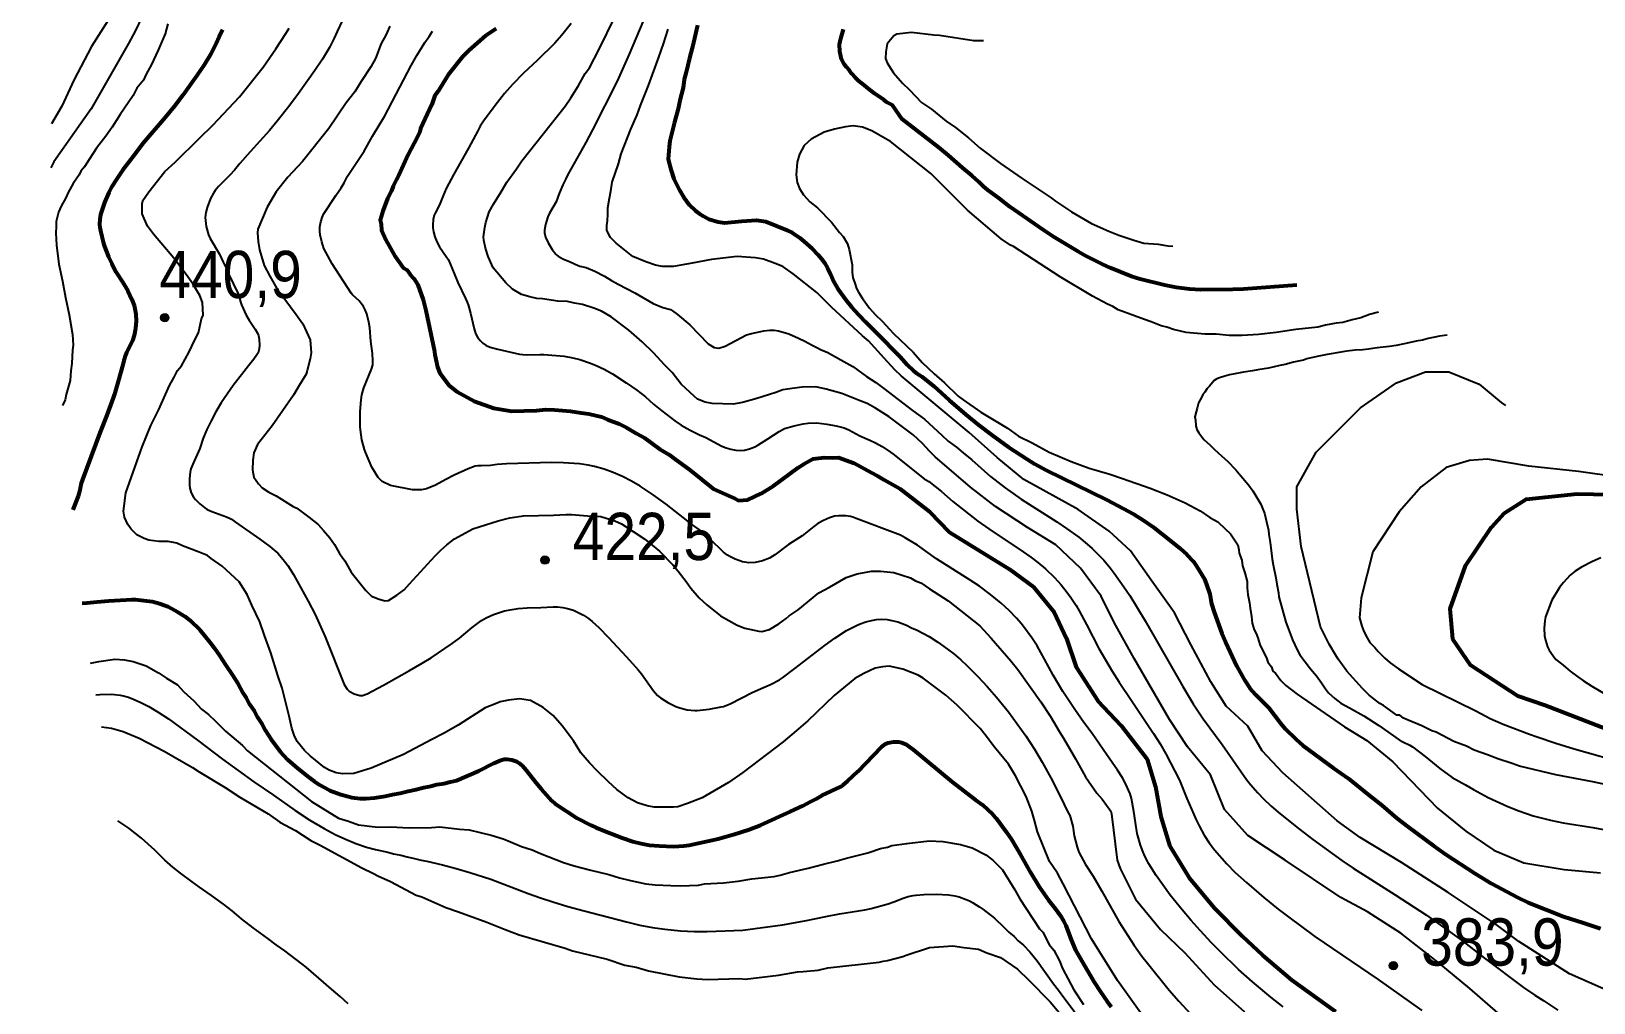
# Model space of a CAD drawing. Header units: metres. Extents: x 549268 to 556659, y 1838059 to 1844558.
# Drawn here: x 550026 to 550588, y 1843556 to 1843905 of the extents above; entities that cross this region are included whole.
import ezdxf

# ---------------------------------------------------------------- set-up
doc = ezdxf.new("R2010")
doc.units = ezdxf.units.M
doc.header["$LTSCALE"] = 0.8
for name, color, linetype, lineweight in [('1', 7, 'Continuous', 25), ('2', 7, 'Continuous', 53), ('5', 7, 'Continuous', 13)]:
    doc.layers.add(name, color=color, linetype=linetype, lineweight=lineweight)

msp = doc.modelspace()

# ---------------------------------------------------------------- hatches: boundary and pattern name
at = {"layer": '5'}
for points in [[(550075.58, 1843802.3, 1), (550072.58, 1843802.3, 1)], [(550212.31, 1843715.13, 1), (550209.31, 1843715.13, 1)], [(550517.43, 1843569.33, 1), (550514.43, 1843569.33, 1)]]:
    msp.add_hatch(color=256, dxfattribs=at).paths.add_polyline_path(points)

# ---------------------------------------------------------------- linework, layer by layer
at = {"layer": '1'}
for points in [[(550026.07, 1844075.44), (550032.97, 1844063.94), (550041, 1844054.8), (550050.1, 1844047.59), (550059.4, 1844040.93), (550069.28, 1844034.71), (550082.13, 1844025.23), (550090.9, 1844015.28), (550092.07, 1844003.02), (550088.01, 1843993.51), (550080.57, 1843985.29), (550071.84, 1843974.85), (550066.9, 1843965.11), (550064.55, 1843953.09), (550064.75, 1843942.53), (550062.97, 1843928.89), (550059.4, 1843918.54), (550053.67, 1843908.97), (550047.76, 1843899.76), (550041.42, 1843887.66), (550037.08, 1843878.38), (550033.3, 1843871.98)], [(550074.72, 1843953.34), (550074.06, 1843950.61), (550073.52, 1843947.72), (550072.55, 1843939.26), (550071.41, 1843930.54), (550070.91, 1843927.3), (550069.68, 1843921.81), (550068.21, 1843916.53), (550067.58, 1843914.68), (550065.86, 1843910.32), (550063.57, 1843905.56), (550061.05, 1843900.83), (550047.62, 1843877.39), (550034.23, 1843858.32), (550033.14, 1843856.16)], [(550202.46, 1843858.7), (550218.08, 1843878.31), (550220.16, 1843881.38), (550222.74, 1843885.53), (550225.26, 1843890.07), (550226.86, 1843892.08), (550230.18, 1843898.54), (550236.12, 1843910.56)], [(550078.37, 1843721.17), (550075.25, 1843721.83), (550072, 1843721.87), (550068.31, 1843722.26), (550066.62, 1843722.88), (550064.03, 1843724.21), (550061.98, 1843726.21), (550060.78, 1843727.89), (550059.66, 1843730.6), (550059.21, 1843732.78), (550060.09, 1843739.37), (550065.3, 1843754.15), (550065.92, 1843755.85), (550069.11, 1843763.5), (550071.9, 1843769.29), (550075.8, 1843777.85), (550077.48, 1843780.88), (550078.63, 1843783.24), (550080.05, 1843785.02), (550082.75, 1843789.78), (550084.88, 1843794.28), (550086.21, 1843796.87), (550087.27, 1843801.85), (550087.93, 1843803.14), (550087.61, 1843807.77), (550086.71, 1843810.3), (550084.21, 1843814.48), (550081.8, 1843817.86), (550077.3, 1843823.63), (550070.02, 1843832.34), (550067.88, 1843835.13), (550065.96, 1843839.58), (550065.95, 1843843.23), (550066.22, 1843844.47), (550068.3, 1843847.55), (550074.16, 1843854.9), (550077.84, 1843858.16), (550086.59, 1843866.85), (550091.34, 1843871.45), (550100.93, 1843881.66), (550109.45, 1843892.35), (550113.97, 1843898.95), (550117.6, 1843904.43), (550118.8, 1843906.39)], [(550075.24, 1843907.94), (550074.23, 1843904.38), (550071.66, 1843898.41), (550069.22, 1843893.06), (550067.36, 1843889.81), (550066.39, 1843887.67), (550064.08, 1843884.78), (550062.75, 1843882.19)], [(550137.83, 1843909.04), (550136.13, 1843905.16), (550135.02, 1843902.75), (550133.27, 1843899.38), (550130.8, 1843895.28), (550128.08, 1843891.21), (550122.2, 1843882.85), (550118.72, 1843878.21), (550114.53, 1843872.93), (550111.7, 1843869.57), (550104.74, 1843861.87), (550101.09, 1843857.72), (550099.13, 1843855.36)], [(550155.02, 1843907.05), (550153.56, 1843903.84), (550151.87, 1843900.81), (550149.84, 1843895.51), (550148.15, 1843892.48), (550144.69, 1843887.22), (550142.48, 1843883.53), (550139.28, 1843879.52), (550133.03, 1843870.29), (550123.62, 1843858.48), (550118.39, 1843852.82), (550114.13, 1843847.47), (550110.89, 1843842.04), (550107.53, 1843834.15), (550107.49, 1843832.73), (550107.63, 1843829.7), (550108.17, 1843826.72), (550109.83, 1843821.03), (550111.88, 1843817.21), (550114.92, 1843811.88), (550117.28, 1843808.9), (550121.34, 1843803.48), (550123.75, 1843800.11), (550126.43, 1843794.33), (550126.76, 1843789.7), (550126.41, 1843787.43), (550125.26, 1843783.25), (550124.99, 1843782), (550122.42, 1843777.86), (550120.38, 1843774.39), (550112.71, 1843763.38), (550107.39, 1843756.69), (550106.1, 1843753.71), (550105.8, 1843751.04), (550105.58, 1843747.57), (550106.08, 1843744.99), (550107.77, 1843742.55), (550109.16, 1843741.08), (550111.56, 1843739.53), (550114.15, 1843738.2), (550120.25, 1843734.43), (550121.54, 1843733.77), (550125.95, 1843730.62), (550129.3, 1843727.96), (550131.17, 1843725.74), (550133.49, 1843723.16), (550135.18, 1843720.72), (550136.97, 1843717.47), (550138.89, 1843714.85), (550141.17, 1843710.85), (550146.39, 1843704.15), (550148.44, 1843702.15), (550151.2, 1843701.04), (550153.29, 1843700.47), (550154.49, 1843700.6), (550157.51, 1843702.57), (550160.14, 1843704.49), (550162.13, 1843706.54), (550171.32, 1843716.7), (550173.32, 1843718.75), (550175.54, 1843720.63), (550178.34, 1843722.77), (550184.82, 1843726.34), (550194.03, 1843729.21), (550198.16, 1843730.29), (550203.14, 1843731.06), (550213.87, 1843731.26)], [(550166.4, 1843740.38), (550163.22, 1843740.45), (550155.21, 1843741.95), (550152.31, 1843743.35), (550150.86, 1843744.78), (550148.57, 1843748.55), (550146.33, 1843753.9), (550145.96, 1843754.95), (550144.98, 1843758.42), (550144.45, 1843761.92), (550144.37, 1843762.99), (550144.31, 1843764.11), (550144.36, 1843768.53), (550144.7, 1843772.69), (550144.98, 1843774.53), (550145.67, 1843777.01), (550148.45, 1843783.73), (550148.9, 1843785.32), (550148.94, 1843786.82), (550148.84, 1843789.4), (550148.23, 1843793.85), (550147.78, 1843798.64), (550147.46, 1843800.73), (550146.72, 1843803.7), (550146.2, 1843805.08), (550145.57, 1843806.27), (550144.77, 1843807.37), (550143.96, 1843808.3), (550142.77, 1843809.46), (550141.58, 1843810.47), (550141.07, 1843811.09), (550134.27, 1843821.67), (550132.67, 1843824.47), (550131.34, 1843827.14), (550130.56, 1843829.58), (550130.01, 1843832.05), (550129.84, 1843833.36), (550129.86, 1843834.97), (550130.16, 1843836.71), (550130.65, 1843838.31), (550131.22, 1843839.51), (550135.62, 1843846.22), (550137.49, 1843848.91), (550138.63, 1843850.8), (550139.84, 1843853.11), (550145.75, 1843862.17), (550148.76, 1843867.54), (550153.26, 1843874.91), (550162.75, 1843892.9), (550164.76, 1843896.5), (550167.67, 1843901.25), (550169.12, 1843903.41), (550170.42, 1843905.27)], [(550220.29, 1843908.02), (550216.89, 1843903.82), (550214.36, 1843901.03), (550208.12, 1843894.88), (550203.09, 1843890.14), (550199.16, 1843886.12), (550196.3, 1843882.88), (550193.7, 1843879.7), (550188.99, 1843873.32), (550187.55, 1843871.11), (550186.62, 1843869.51), (550183.32, 1843863.28), (550178.04, 1843853.89), (550175.34, 1843848.68), (550174.06, 1843845.84), (550172.83, 1843842.8), (550171.28, 1843839.9), (550170.96, 1843839.15)], [(550245.96, 1843908.6), (550241.06, 1843897), (550236.79, 1843887.29), (550227.94, 1843869.86), (550225.48, 1843865.24), (550219.01, 1843853.78), (550218.2, 1843851.97), (550217.21, 1843850.07), (550215.88, 1843846.91), (550214.8, 1843843.95), (550212.42, 1843839.83), (550211.84, 1843838.6), (550210.99, 1843835.77), (550210.68, 1843833.74), (550210.69, 1843832.75), (550211.06, 1843831.18), (550212.01, 1843829.18), (550213.38, 1843826.82), (550214.72, 1843825.09), (550215.13, 1843824.71), (550215.57, 1843824.36), (550217.28, 1843823.43), (550219.92, 1843822.37), (550222.73, 1843821.02), (550223.39, 1843820.79), (550225.69, 1843820.35), (550228.69, 1843819.06), (550232.19, 1843817.21), (550234.69, 1843815.65), (550237.1, 1843814.28), (550243.1, 1843811.23), (550249.73, 1843807.41), (550253.19, 1843806), (550255.9, 1843805.17), (550256.72, 1843804.79), (550258.43, 1843803.48), (550262.9, 1843799.67), (550269.5, 1843792.94), (550271.72, 1843791.6), (550273.32, 1843791.35), (550275.66, 1843792.09), (550283.28, 1843796.09), (550285.1, 1843796.65), (550289.57, 1843797.6), (550291.57, 1843797.84), (550293.19, 1843797.84), (550294.8, 1843797.59), (550298.48, 1843796.47), (550301.94, 1843794.96), (550304.31, 1843793.81), (550306.85, 1843792.38), (550308.55, 1843791.6), (550310.12, 1843790.74), (550312.27, 1843789.84), (550317.24, 1843787.15), (550321.53, 1843784.72), (550326.47, 1843781.16), (550329.84, 1843779), (550332.73, 1843776.85), (550343, 1843768.94), (550347.36, 1843765.8), (550350.56, 1843762.75), (550353.56, 1843760.1), (550355.85, 1843757.94), (550358.86, 1843755.69), (550361.19, 1843753.69), (550364.35, 1843751.16), (550371.08, 1843745.24), (550376.31, 1843741.14), (550379.17, 1843739.06)], [(550597.52, 1843558.39), (550579.28, 1843566.36), (550561.1, 1843577.96), (550552.94, 1843584.08), (550535.67, 1843595.67), (550518.9, 1843606.41), (550504.02, 1843615.45), (550495.76, 1843621.42), (550476.22, 1843638.69), (550468.75, 1843646.58), (550463.63, 1843655.4), (550455.85, 1843662.6), (550450.22, 1843671.37), (550443.1, 1843684.74), (550437.26, 1843696.2), (550428.8, 1843707.86), (550421.38, 1843718.47), (550413.75, 1843725.56), (550402.53, 1843733.37), (550383.03, 1843744.16), (550373.48, 1843752.04), (550363.41, 1843761.03), (550338.95, 1843781.32), (550336.68, 1843783.49), (550332.76, 1843787.71), (550327.18, 1843793.97), (550324.95, 1843795.75), (550313.85, 1843806.05), (550308.59, 1843811.33), (550300.12, 1843818.07), (550296.38, 1843820.69), (550293.62, 1843821.8), (550289.39, 1843823.34), (550286.49, 1843823.83), (550279.95, 1843824.3), (550270.75, 1843823.26), (550263.81, 1843821.86), (550259.63, 1843821.19), (550257.05, 1843820.69), (550253, 1843820.64), (550250.51, 1843821.17), (550247.12, 1843822.4), (550242.45, 1843824.31), (550236.43, 1843829.1), (550234.38, 1843831.1), (550233.08, 1843833.59), (550233.08, 1843835.41), (550233.3, 1843837.06), (550233.43, 1843839.5), (550233.38, 1843841.73), (550233.99, 1843845.24), (550234.52, 1843847.74), (550234.96, 1843851.03), (550237.26, 1843857.58), (550238.27, 1843861.14), (550241.72, 1843870.04), (550243.98, 1843875.16), (550245.22, 1843878.55), (550248.05, 1843885.76), (550251.77, 1843895.91), (550253.45, 1843900.77), (550255.08, 1843906.02)], [(550368.52, 1843901.76), (550365.03, 1843901.86), (550352.65, 1843903.7), (550350.61, 1843903.87), (550342.6, 1843904.79), (550337.39, 1843904.2), (550336.24, 1843903.66), (550333.93, 1843900.77), (550333.45, 1843897.87), (550333.32, 1843895.43), (550333.9, 1843893.87), (550335.37, 1843891.61), (550336.13, 1843890.27), (550339.39, 1843886.59), (550341.89, 1843884.23), (550346.26, 1843879.66), (550349.78, 1843877.22), (550355.12, 1843872.96), (550358.42, 1843870.7), (550363.1, 1843866.97), (550367.38, 1843863.2), (550374.69, 1843857.75), (550382.4, 1843852.33), (550392.91, 1843845.42), (550394.47, 1843844.17), (550400.18, 1843840.36), (550407.35, 1843836.11), (550413.54, 1843833.36), (550417.15, 1843831.95), (550422.62, 1843830.13), (550426.19, 1843829.12), (550431.3, 1843828.68), (550434.82, 1843828.07), (550436.63, 1843827.97)], [(550062.75, 1843882.19), (550058.05, 1843875.38), (550055.12, 1843870.79), (550052.86, 1843867.49), (550049.49, 1843863.26), (550046.92, 1843859.11), (550045.19, 1843856.48), (550043.95, 1843854.92), (550043.28, 1843853.63), (550041.2, 1843850.56), (550039.34, 1843847.31), (550038.54, 1843845.39), (550036.86, 1843842.36), (550035.88, 1843840.22), (550035.04, 1843836.88), (550035.05, 1843835.06), (550034.92, 1843832.61), (550035.2, 1843828.39), (550035.97, 1843821.58), (550037.27, 1843815.44), (550038.35, 1843809.49), (550039.66, 1843803.35), (550040.87, 1843796.19), (550041.1, 1843792.36), (550040.89, 1843790.72), (550040.63, 1843785.82), (550040.32, 1843783.15), (550040.11, 1843779.68), (550038.65, 1843774.65), (550038.26, 1843772.78), (550037.36, 1843770.72)], [(550335.08, 1843865.62), (550332.27, 1843867.13), (550328.35, 1843869.52), (550324.96, 1843870.76), (550321.67, 1843871.2), (550318.87, 1843870.88), (550314.91, 1843870.03), (550311.18, 1843868.99), (550306.6, 1843866.45), (550304.02, 1843864.13), (550302.34, 1843861.1), (550301.46, 1843858.16), (550301.16, 1843853.67), (550301.47, 1843850.87), (550302.32, 1843848.73), (550303.8, 1843846.47), (550306.12, 1843843.89), (550308.79, 1843841.76), (550313.83, 1843836.66), (550316.68, 1843832.92), (550318.07, 1843831.46), (550319.58, 1843828.79), (550320.21, 1843826.84), (550321.25, 1843821.28), (550321.34, 1843818.65), (550321.57, 1843816.65), (550322.15, 1843815.1), (550322.82, 1843812.74), (550323.58, 1843811.41), (550325.06, 1843809.14), (550327.47, 1843805.76), (550329.56, 1843803.37), (550332.06, 1843801.01), (550336.21, 1843796.62), (550343.25, 1843789.92), (550346.51, 1843786.23), (550350.83, 1843782.06), (550354.44, 1843778.82), (550359.44, 1843774.11), (550361.22, 1843772.69), (550367.59, 1843768.35), (550377.17, 1843762.54), (550381.14, 1843759.74), (550386.08, 1843757.26), (550392.14, 1843753.9), (550400.02, 1843750.53), (550406.57, 1843748.23), (550413.91, 1843746.03), (550418.54, 1843744.52), (550428.47, 1843740.99), (550434.62, 1843738.64), (550441.03, 1843735.72), (550446.42, 1843732.88), (550449.94, 1843730.44), (550452.75, 1843728.94), (550455.47, 1843726.41), (550457.29, 1843724.59), (550459.97, 1843720.63), (550460.38, 1843718.85), (550460.51, 1843717.65), (550461.41, 1843715.12), (550461.63, 1843713.12), (550462.53, 1843710.58), (550463.29, 1843707.43), (550463.34, 1843705.2), (550463.61, 1843702.8), (550464.16, 1843699.82), (550464.38, 1843697.82), (550464.92, 1843694.84), (550465.19, 1843692.44), (550465.87, 1843690.08), (550466.63, 1843688.75), (550467.21, 1843687.19), (550467.88, 1843684.84), (550468.95, 1843682.52), (550470.25, 1843680.04), (550470.83, 1843678.48), (550472.04, 1843676.79), (550472.62, 1843675.24), (550473.51, 1843674.53), (550475.43, 1843671.9), (550477.26, 1843670.08), (550481.27, 1843666.89), (550498.39, 1843655.22), (550506.42, 1843650.24), (550515.68, 1843642.58), (550531.77, 1843625.92), (550542, 1843617.73), (550552.07, 1843610.81), (550562.87, 1843606.33), (550577.32, 1843603.85), (550590.44, 1843602.64)], [(550510.57, 1843804.28), (550507.35, 1843803.45), (550504.24, 1843802.28), (550501.08, 1843801.52), (550497.75, 1843800.53), (550495.34, 1843800.26), (550491.56, 1843799.63), (550488.81, 1843798.91), (550480.8, 1843798.01), (550473.82, 1843797.01), (550467.41, 1843796.29), (550461.59, 1843795.83), (550456.91, 1843795.91), (550452.2, 1843796.38), (550448.15, 1843796.33), (550441.38, 1843796.98), (550436.8, 1843798.09), (550434.48, 1843798.84), (550432.39, 1843799.41), (550428.78, 1843800.83), (550426.47, 1843801.58), (550422.86, 1843802.99), (550416.94, 1843805.16), (550414.98, 1843806.36), (550413.06, 1843807.15), (550407.67, 1843809.99), (550396.14, 1843816.99), (550379.29, 1843827.86), (550378.23, 1843828.34), (550374.93, 1843830.61), (550362.8, 1843840.99), (550355.49, 1843848.27), (550349.56, 1843854.09), (550335.08, 1843865.62)], [(550099.13, 1843855.36), (550097.5, 1843853.58), (550093.35, 1843849.41), (550092.2, 1843848.02), (550091.6, 1843847.08), (550090.58, 1843845.11), (550089.35, 1843841.95), (550088.87, 1843840.13), (550088.67, 1843838.29), (550088.7, 1843837.2), (550089, 1843835.08), (550089.82, 1843832.12), (550090.45, 1843830.71), (550093.74, 1843825.15), (550095.1, 1843822.21), (550096.29, 1843819.9), (550097.06, 1843818.08), (550100.35, 1843811.04), (550100.85, 1843809.78), (550101.34, 1843807.93), (550101.7, 1843806.9), (550103.32, 1843803.21), (550104.39, 1843801.42), (550106.62, 1843798.12), (550107.45, 1843796.68), (550107.76, 1843795.9), (550108.05, 1843794.51), (550108.11, 1843792.4), (550108.03, 1843791.06), (550107.65, 1843789.68), (550107.23, 1843788.87), (550106.12, 1843787.32), (550104.16, 1843784.95), (550098.7, 1843777.9), (550094.42, 1843771.62), (550092.45, 1843768.47), (550090.74, 1843765.21), (550089.26, 1843762.14), (550087.89, 1843758.96), (550086.67, 1843755.3), (550084.12, 1843749.62), (550083.5, 1843747.89), (550083.26, 1843746.76), (550082.99, 1843744.44), (550082.99, 1843742.12), (550083.12, 1843741), (550083.59, 1843739.3), (550084.44, 1843737.77), (550085.11, 1843736.9), (550086.69, 1843735.3), (550088.45, 1843733.9), (550089.39, 1843733.31), (550091.04, 1843732.58), (550096.33, 1843730.73), (550097.62, 1843730.14), (550098.13, 1843729.81), (550099.48, 1843728.78), (550108.32, 1843722.61), (550111.88, 1843720), (550113.4, 1843718.76), (550114.69, 1843717.57), (550116.72, 1843715.35), (550118.31, 1843713.24), (550120.37, 1843709.96), (550125.66, 1843700.36)], [(550563.83, 1843543.42), (550543.47, 1843561.11), (550532.34, 1843570.22), (550518.55, 1843580.95), (550506.57, 1843588.66), (550496.97, 1843593.82), (550477.01, 1843607.27), (550463.58, 1843616.1), (550455.16, 1843625.42), (550450.1, 1843637.89), (550441.83, 1843648.01), (550435.41, 1843657.84), (550422.69, 1843679.73), (550415.5, 1843692.71), (550410.82, 1843702.11), (550403.46, 1843712.21), (550394.51, 1843720.56), (550384.39, 1843726.82), (550372.8, 1843734.45), (550363.9, 1843741.38), (550351.16, 1843752.29), (550349.11, 1843754.29), (550346.57, 1843757.04), (550343.18, 1843760.11), (550334.63, 1843766.62), (550329.73, 1843769.73), (550326.7, 1843771.41), (550324.16, 1843772.34), (550317.57, 1843775.04), (550311.91, 1843776.63), (550308.18, 1843777.42), (550303.33, 1843777.28), (550300.52, 1843776.96), (550296.34, 1843776.29), (550293.81, 1843775.39), (550286.96, 1843773.2), (550281.85, 1843771.81), (550278.47, 1843771.22), (550270.95, 1843771.38), (550268.46, 1843771.91), (550265.7, 1843773.02), (550264.58, 1843773.9), (550259.81, 1843778.43), (550256.51, 1843782.52), (550253.97, 1843785.27), (550249.82, 1843789.66), (550245.72, 1843793.66), (550240.99, 1843797.79), (550234.58, 1843802.53), (550231.1, 1843804.57), (550228.34, 1843805.68), (550224.33, 1843807.05), (550221.44, 1843807.53), (550218.95, 1843808.06), (550215.48, 1843808.28), (550209.91, 1843809.06), (550207.87, 1843809.24), (550205.37, 1843809.77), (550202.43, 1843810.65), (550199.18, 1843812.51), (550196.69, 1843814.86), (550192.22, 1843820.24), (550190.35, 1843824.28), (550189.41, 1843827.22), (550188.87, 1843830.2), (550188.73, 1843831.4), (550189.17, 1843834.69), (550189.56, 1843836.56), (550190.76, 1843840.34), (550192.26, 1843843.15), (550195.01, 1843847.52), (550197.05, 1843850.99), (550200.56, 1843855.85), (550202.46, 1843858.7)], [(550170.96, 1843839.15), (550170.6, 1843837.54), (550170.44, 1843835.7), (550170.46, 1843834.59), (550170.68, 1843833.1), (550171.19, 1843831.41), (550171.96, 1843829.5), (550172.92, 1843827.73), (550175.34, 1843824.34), (550176.1, 1843823.07), (550177.37, 1843820.26), (550179.51, 1843814.96), (550182.28, 1843809.17), (550182.84, 1843807.83), (550183.3, 1843806.53), (550184.06, 1843803.88), (550185.34, 1843798.32), (550185.85, 1843796.65), (550186.61, 1843795.26), (550187.52, 1843794.08), (550188.48, 1843793.07), (550189.62, 1843792.26), (550191.05, 1843791.69), (550193.85, 1843790.97), (550201.61, 1843789.2), (550204.11, 1843788.91), (550208.94, 1843789.09), (550210.42, 1843789.06), (550217.73, 1843788.41), (550220.81, 1843787.87), (550223.36, 1843787.21), (550227.19, 1843785.94), (550229.24, 1843785.12), (550232.06, 1843783.77), (550235.05, 1843782.08), (550240.03, 1843778.87), (550243.86, 1843776.25), (550246.95, 1843773.81), (550249.87, 1843771.19), (550252.85, 1843768.77), (550257.47, 1843765.21), (550259.82, 1843763.62), (550263.06, 1843761.81), (550264.93, 1843760.91), (550266.34, 1843760.12), (550268.63, 1843759.15), (550274.47, 1843756.14), (550275.94, 1843755.47), (550277.69, 1843754.97), (550279.47, 1843754.66), (550281.04, 1843754.56), (550282.6, 1843754.7), (550284.33, 1843755.14), (550286.32, 1843755.91), (550287.35, 1843756.47), (550290.97, 1843758.68), (550295.03, 1843761.34), (550297.01, 1843762.41), (550300.39, 1843763.43), (550303.64, 1843764.09), (550305.48, 1843764.34), (550308.64, 1843764.43), (550312.16, 1843764.06), (550315.58, 1843763.45), (550318.39, 1843762.63), (550320.04, 1843761.92), (550324.08, 1843759.84), (550327.59, 1843758.28), (550329.66, 1843757.23), (550332.03, 1843755.93), (550335.05, 1843753.99), (550335.87, 1843753.37), (550347.24, 1843744.38), (550348.9, 1843743.42), (550353.44, 1843739.75), (550357.45, 1843736.22), (550366.52, 1843729.16), (550370.4, 1843726.43), (550382.76, 1843718.15), (550385.55, 1843716.19), (550388.02, 1843714.31), (550390.77, 1843712.01), (550394.11, 1843708.84), (550396.46, 1843706.24), (550398.64, 1843703.51), (550399.97, 1843701.69), (550401.88, 1843698.8), (550402.97, 1843696.92), (550405.62, 1843691.94), (550409.94, 1843683.37), (550414.75, 1843675.18), (550417.26, 1843671.23), (550421.76, 1843664.68), (550429.63, 1843652.77), (550432.02, 1843649.02), (550434.14, 1843645.45), (550438.99, 1843636.02), (550441.61, 1843629.44), (550445.04, 1843621.72), (550446.05, 1843619.58), (550447.9, 1843616.24)], [(550535.3, 1843796.03), (550532.47, 1843795.6), (550530.81, 1843795.31), (550528.38, 1843794.74), (550526.34, 1843794.21), (550524.09, 1843793.85), (550520.39, 1843793.03), (550516.89, 1843792.23), (550514.53, 1843791.95), (550511.18, 1843791.57), (550509.21, 1843791.35), (550506.95, 1843790.99), (550504.98, 1843790.76), (550502.2, 1843790.64), (550499.16, 1843790.2), (550497.78, 1843790.04), (550492.11, 1843788.99), (550488.5, 1843788.28), (550484.8, 1843787.46), (550483.56, 1843787.01), (550479.95, 1843786.3), (550476.95, 1843785.46), (550475.09, 1843785.15), (550471.02, 1843784.08), (550467.19, 1843783.54), (550465.24, 1843783.12), (550462, 1843782.65), (550458.28, 1843782.03), (550457.01, 1843781.78), (550455.37, 1843781.29), (550453.45, 1843780.67), (550452.4, 1843780.25), (550451.46, 1843779.75), (550449.8, 1843777.66), (550448.99, 1843776.87), (550448.06, 1843775.47), (550447.36, 1843774.59), (550446.47, 1843772.79), (550445.9, 1843771.63), (550445.32, 1843769.76), (550444.97, 1843768.43), (550444.47, 1843766.67), (550444.72, 1843765.41), (550444.94, 1843763.44)], [(550482.73, 1843720.05), (550481.24, 1843733.5), (550481.24, 1843741.47), (550488.19, 1843753.92), (550504.08, 1843769.86), (550516.99, 1843778.83), (550527.42, 1843782.81), (550535.86, 1843782.81), (550546.79, 1843778.33), (550554.73, 1843771.85), (550556.29, 1843770.72)], [(550444.94, 1843763.44), (550445.3, 1843762.08), (550445.94, 1843760.85), (550446.99, 1843759.48), (550447.92, 1843758.39), (550449.92, 1843756.62), (550451.5, 1843755), (550454.18, 1843752.52), (550456.29, 1843750.66), (550459.23, 1843747.61), (550461.08, 1843745.42), (550463.85, 1843742.15), (550465.39, 1843740.03), (550467.13, 1843737.04), (550468.23, 1843735.27), (550468.93, 1843733.45), (550469.59, 1843732.03), (550470.35, 1843728.92), (550470.99, 1843725.9), (550471.17, 1843724.33), (550471.6, 1843721.48), (550471.82, 1843719.51), (550472.39, 1843715.48), (550472.72, 1843713.43), (550473.66, 1843708.74), (550474.01, 1843706.49), (550474.57, 1843703.36), (550474.73, 1843701.98), (550477.27, 1843692.83), (550477.8, 1843691.2), (550479.63, 1843686.52), (550481.29, 1843682.89), (550482.28, 1843681.08), (550486.13, 1843676.07), (550488.26, 1843673.51), (550490.03, 1843671.05), (550491.52, 1843668.81), (550492.64, 1843667.37), (550494.87, 1843665.35), (550497.01, 1843663.7), (550500.2, 1843662.06), (550505.28, 1843659.19), (550510.67, 1843655.65), (550517.98, 1843650.52), (550519.34, 1843649.74), (550521.8, 1843648.63), (550522.86, 1843648), (550527.34, 1843644.55), (550532.6, 1843640.17), (550537.09, 1843637), (550541.83, 1843634.35), (550544.77, 1843632.6), (550550.07, 1843629.76), (550557.06, 1843626.51), (550560.99, 1843624.95), (550566.19, 1843623.14), (550572.41, 1843621.59), (550577.03, 1843620.67), (550587.67, 1843618.99), (550594.69, 1843617.68)], [(550476.24, 1843554.53), (550471.8, 1843558.01), (550465.26, 1843563.45), (550460.26, 1843567.97), (550453.61, 1843574.39), (550450.56, 1843577.49), (550446.39, 1843581.92), (550443.17, 1843585.51), (550439.91, 1843589.34), (550435.68, 1843594.67), (550432.97, 1843598.34), (550430.65, 1843601.74), (550428, 1843605.99), (550426.58, 1843608.65), (550425.89, 1843610.17), (550424.96, 1843612.65), (550424.45, 1843614.28), (550423.81, 1843616.8), (550423.49, 1843618.41), (550422.61, 1843624.79), (550421.78, 1843629.36), (550421.21, 1843631.07), (550419.55, 1843634.87), (550418.48, 1843636.8), (550416.73, 1843639.62), (550412.83, 1843645.06), (550407.63, 1843652.73), (550404.66, 1843656.69), (550401.35, 1843661.38), (550397.05, 1843667.87), (550393.53, 1843673.76), (550390.5, 1843679.49), (550387.77, 1843684.27), (550385.9, 1843687.19), (550382.96, 1843691.2), (550382.06, 1843692.35), (550380.44, 1843694.2), (550377.72, 1843697.01), (550374.85, 1843699.68), (550371.08, 1843702.81), (550367.03, 1843705.7), (550363.31, 1843708.21), (550351.66, 1843715.63), (550344.84, 1843720.48), (550340.38, 1843723.18), (550338.7, 1843724.07), (550322.75, 1843730.13), (550321.54, 1843730.61), (550320.73, 1843730.81), (550319.05, 1843731.02), (550316.43, 1843731.04), (550314.96, 1843730.88), (550313.09, 1843730.37), (550310.98, 1843729.4), (550308.97, 1843728.25), (550307.45, 1843727.15), (550303.31, 1843723.88), (550298.41, 1843720.78), (550293.49, 1843717.03), (550291.53, 1843715.84), (550289.05, 1843714.9), (550286.44, 1843714.31), (550284.14, 1843714.15), (550281.84, 1843714.5), (550279.25, 1843715.43), (550277.31, 1843716.4), (550276.4, 1843716.96), (550275.07, 1843717.99), (550273.95, 1843719.04), (550271.33, 1843721.6), (550269.67, 1843723.43), (550268.04, 1843724.84), (550263.83, 1843727.84), (550254.4, 1843735.23), (550249.75, 1843738.58), (550245.1, 1843741.67), (550241.91, 1843743.55), (550238.67, 1843745.23), (550235.29, 1843746.67), (550232.05, 1843747.8), (550228.63, 1843748.79), (550226.37, 1843749.29), (550223.27, 1843749.76), (550217.42, 1843750.14), (550213.15, 1843750.18), (550196.95, 1843749.69), (550193.61, 1843749.47), (550191.26, 1843749.17), (550187.85, 1843749.02), (550186.73, 1843749.07), (550185.77, 1843748.94), (550183.23, 1843747.96), (550178.13, 1843745.61), (550175.2, 1843744.15), (550171.44, 1843742.1), (550168.19, 1843740.74), (550166.4, 1843740.38)], [(550596.94, 1843744.95), (550582.54, 1843746.95), (550564.66, 1843748.94), (550549.77, 1843751.43), (550543.31, 1843750.93), (550534.87, 1843748.44), (550525.93, 1843741.47), (550517.98, 1843732.5), (550508.55, 1843718.05), (550504.31, 1843701.54), (550503.75, 1843694.33), (550504.59, 1843691.33), (550505.29, 1843689.51), (550506.46, 1843687.15), (550507.45, 1843685.47), (550509.25, 1843683.68), (550510.42, 1843682.22), (550512.88, 1843679.9), (550514.77, 1843678.22), (550517.82, 1843675.98), (550526.3, 1843670.45), (550545.59, 1843660.9), (550550.79, 1843658.22), (550552.64, 1843657.33), (550555.41, 1843656.16), (550564.83, 1843652.53), (550567.58, 1843651.55), (550574.39, 1843649.31), (550580.98, 1843647.28), (550600.46, 1843641.79)], [(550379.17, 1843739.06), (550382.11, 1843737.06), (550394.84, 1843728.87), (550398.43, 1843726.47), (550402.83, 1843723.34), (550405.8, 1843720.9), (550407.55, 1843719.32), (550410.16, 1843716.78), (550411.75, 1843715.08), (550414.06, 1843712.33), (550415.47, 1843710.49), (550419.04, 1843705.56), (550421.1, 1843702.38), (550426.71, 1843693.26), (550440.17, 1843669.66), (550442.45, 1843665.8), (550443.93, 1843663.47), (550447.55, 1843658.09), (550454.41, 1843648.86), (550463.1, 1843636.26), (550464.59, 1843634.42), (550467.21, 1843631.47), (550469.14, 1843629.41), (550471.95, 1843626.69), (550475.17, 1843623.96), (550482.31, 1843618.22), (550486.94, 1843614.63), (550497.38, 1843607.18), (550501.45, 1843604.4), (550516.58, 1843594.84), (550527.81, 1843587.42), (550540.37, 1843578.46), (550548.73, 1843572.04), (550562.74, 1843561.5), (550566.78, 1843558.73), (550570.01, 1843556.63), (550575.11, 1843553.36)], [(550213.87, 1843731.26), (550218.49, 1843731.58), (550220.32, 1843731.58), (550226.06, 1843731.02), (550230.95, 1843730.76), (550235.98, 1843729.3), (550238.34, 1843728.15), (550246.68, 1843722.61), (550252.02, 1843718.35), (550256.84, 1843713.42), (550258.71, 1843711.2), (550261.57, 1843707.47), (550263.27, 1843705.03), (550266.3, 1843701.52), (550269.02, 1843698.99), (550273.92, 1843695.08), (550279.98, 1843691.72), (550282.74, 1843690.61), (550287.73, 1843689.55), (550288.75, 1843689.47), (550291.51, 1843690.18), (550294.93, 1843692.19), (550297.55, 1843694.11), (550298.66, 1843695.05), (550301.86, 1843697.24), (550309.27, 1843703.35), (550313.09, 1843705.4), (550319.18, 1843708.93), (550323.09, 1843710.19), (550328.25, 1843711.18), (550331.5, 1843711.14), (550336.22, 1843710.66), (550342.32, 1843708.72), (550344.06, 1843707.7), (550345.97, 1843706.9), (550349.05, 1843704.82), (550355.82, 1843700.52), (550367.18, 1843691.46), (550371.33, 1843687.07), (550378.33, 1843678.94), (550380.92, 1843675.79), (550389.13, 1843664.15), (550392.57, 1843658.86), (550395.83, 1843653.35), (550397.3, 1843651.09), (550401.59, 1843643.67), (550405.16, 1843637.18), (550409.27, 1843631.36), (550411.14, 1843629.14), (550414.27, 1843624.83), (550414.58, 1843623.85), (550416.58, 1843607.2), (550417.63, 1843604.21), (550423.15, 1843593.23), (550432.17, 1843582.3), (550440.87, 1843573.92), (550451.51, 1843562.41), (550462.44, 1843552.75)], [(550334.56, 1843677.02), (550332.16, 1843676.75), (550329.58, 1843676.25), (550325.53, 1843674.38), (550322.29, 1843672.59), (550314.87, 1843666.48), (550305.37, 1843657.29), (550301.11, 1843653.77), (550296.49, 1843649.8), (550281.92, 1843638.82), (550276.86, 1843635.21), (550267.35, 1843629.67), (550262.1, 1843627.65), (550258.59, 1843626.45), (550256.99, 1843626.26), (550252.32, 1843626.34), (550250.09, 1843626.29), (550247.6, 1843626.82), (550244.04, 1843627.84), (550240.79, 1843629.7), (550236.6, 1843632.67), (550233.65, 1843635.38), (550229.55, 1843639.37), (550226.79, 1843642.3), (550223.75, 1843645.81), (550221.03, 1843650.16), (550216.97, 1843655.58), (550213.71, 1843659.27), (550210.15, 1843662.11), (550205.6, 1843664.64), (550201.69, 1843665.2), (550197.68, 1843664.75), (550194.71, 1843664.21), (550192.97, 1843663.41), (550189.28, 1843661.97), (550179.64, 1843655.81), (550174.31, 1843652.78), (550170.09, 1843650.68), (550159.95, 1843645.27), (550148.35, 1843640.31), (550142.08, 1843638.38), (550138.04, 1843638.32), (550135.77, 1843638.68), (550133.23, 1843639.6), (550131.49, 1843640.62), (550126.37, 1843644.71), (550124.31, 1843646.7), (550121.73, 1843649.86), (550120.65, 1843652.17), (550119.76, 1843654.7), (550118.86, 1843659.06), (550116.3, 1843669.11), (550114.78, 1843673.6), (550112.22, 1843681.82), (550109.9, 1843688.05), (550108.33, 1843692.94), (550105.42, 1843698.89), (550103.77, 1843702.76), (550100.82, 1843707.29), (550094.71, 1843712.89), (550090.75, 1843715.68), (550089.41, 1843716.74), (550086.43, 1843718.03), (550080.51, 1843720.2), (550078.37, 1843721.17)], [(550598.22, 1843633.11), (550587.63, 1843635.36), (550574.36, 1843637.91), (550561.23, 1843641.08), (550558.69, 1843642.01), (550553.44, 1843643.65), (550549.83, 1843645.06), (550544.98, 1843646.74), (550542.17, 1843648.25), (550537.72, 1843649.97), (550531.26, 1843653.3), (550529.79, 1843653.74), (550526.14, 1843655.56), (550521.24, 1843657.64), (550519.55, 1843658.25), (550518.21, 1843659.32), (550517.19, 1843659.41), (550512.33, 1843662.91), (550511.04, 1843663.57), (550507.25, 1843666.59), (550504.76, 1843668.94), (550499.18, 1843675.21), (550496.06, 1843679.51), (550495.07, 1843681.02), (550492.87, 1843684.91), (550489.68, 1843691.16), (550482.73, 1843720.05)], [(550590.58, 1843715.94), (550587.54, 1843714.59), (550583.59, 1843712.54), (550581.25, 1843711.18), (550579.52, 1843709.68), (550577.12, 1843707.11), (550575.64, 1843705.25), (550572.96, 1843700.75), (550570.66, 1843694.7), (550570.42, 1843693.28), (550570.13, 1843690.65), (550570.25, 1843687.87), (550570.62, 1843686.31), (550571.29, 1843683.99), (550571.93, 1843682.77), (550573.36, 1843680.74), (550574.3, 1843679.45), (550576.39, 1843677.79), (550577.81, 1843676.66), (550579.48, 1843675.15), (550582.21, 1843673.17), (550584.27, 1843671.71), (550587.27, 1843669.86), (550591.99, 1843667)], [(550125.66, 1843700.36), (550128.18, 1843695.62), (550131.71, 1843687.5), (550138.65, 1843670.37), (550139.68, 1843668.73), (550140.05, 1843668.35), (550140.46, 1843668), (550142.24, 1843666.99), (550144.18, 1843666.5), (550145.18, 1843666.5), (550146.84, 1843667), (550152.71, 1843670.19), (550162.11, 1843675.46), (550166.61, 1843678.03), (550169.88, 1843680), (550177.47, 1843685.12), (550180.07, 1843687.09), (550184.65, 1843690.89), (550188.01, 1843693.4), (550189.63, 1843694.36), (550192.25, 1843695.63), (550196.21, 1843696.84), (550199.03, 1843697.41), (550201.21, 1843697.74), (550204.4, 1843697.99), (550209.38, 1843698.06), (550213.72, 1843698.35), (550215.3, 1843698.31), (550217.29, 1843698.05), (550218.92, 1843697.72), (550221.05, 1843697.08), (550222.72, 1843696.33), (550224.64, 1843695.28), (550226.45, 1843694.12), (550227.81, 1843693.05), (550230.13, 1843690.91), (550233.72, 1843687.36), (550240.12, 1843680.36), (550244.35, 1843675.63), (550245.53, 1843674.21), (550249.84, 1843668.09), (550251.3, 1843666.48), (550252.42, 1843665.59), (550254.99, 1843663.95), (550257.84, 1843662.55), (550259.34, 1843661.98), (550261.92, 1843661.32), (550264.66, 1843661.1), (550265.51, 1843661.1), (550269.91, 1843661.48), (550274.18, 1843662.32), (550274.97, 1843662.54), (550277.4, 1843663.48), (550285.32, 1843667.48), (550289.45, 1843669.37), (550291.96, 1843670.37), (550295.18, 1843672.09), (550296.18, 1843672.75), (550300.65, 1843676.1), (550311.62, 1843684.56), (550315.01, 1843687.08), (550319.31, 1843689.82), (550322.79, 1843691.57), (550324.12, 1843692.16), (550326.24, 1843692.93)], [(550326.24, 1843692.93), (550328.2, 1843693.46), (550330.06, 1843693.77), (550331.89, 1843693.85), (550333.85, 1843693.75), (550335.57, 1843693.47), (550337.7, 1843692.93), (550340.88, 1843691.73), (550342.65, 1843690.82), (550344.72, 1843689.88), (550348.97, 1843687.67), (550352.13, 1843685.68), (550355.62, 1843683.13), (550357.81, 1843681.39), (550360.39, 1843679.22), (550362.63, 1843677.17), (550366.49, 1843673.3), (550369.85, 1843669.64), (550373.22, 1843665.81), (550377.48, 1843660.52), (550383.69, 1843651.9), (550386.87, 1843647.15), (550389.67, 1843642.44), (550392.75, 1843636.85), (550396.44, 1843629.58), (550398.58, 1843624.97), (550399.58, 1843623.25), (550400.69, 1843619.5), (550401.16, 1843615.95), (550402.26, 1843611.88), (550402.86, 1843610.12), (550405.23, 1843605.74), (550407.92, 1843601.53), (550411.09, 1843596.13), (550417.16, 1843585.24), (550422.63, 1843576.76), (550425.48, 1843572.7), (550427.45, 1843570.18), (550435.26, 1843560.55), (550438.72, 1843556.56), (550444.35, 1843550.42)], [(550047.36, 1843678.04), (550050.34, 1843678.66), (550056.13, 1843679.52), (550059.6, 1843679.31), (550062.71, 1843678.65), (550067.34, 1843677.14), (550071.89, 1843674.62), (550074.74, 1843672.71), (550078.66, 1843670.32)], [(550432.25, 1843542.21), (550416.69, 1843564), (550407.36, 1843579.02), (550397.15, 1843598.77), (550395.1, 1843602.59), (550392.2, 1843606.72), (550387.95, 1843617.39), (550386.87, 1843621.52), (550385.88, 1843624.86), (550383.87, 1843630.1), (550379.98, 1843637.57), (550377.48, 1843641.75), (550372.53, 1843647.87), (550369.18, 1843652.36), (550367.31, 1843654.58), (550359.06, 1843662.97), (550355, 1843666.57), (550346.8, 1843672.73), (550345.06, 1843673.75), (550339.54, 1843675.96), (550334.56, 1843677.02)], [(550078.66, 1843670.32), (550080.98, 1843667.74), (550084.59, 1843664.5), (550087.35, 1843661.57), (550089.8, 1843659.62), (550092.3, 1843657.27), (550095.96, 1843653.63), (550102.02, 1843648.43), (550103.85, 1843646.61), (550126.8, 1843628.33), (550136.6, 1843622.35), (550140.16, 1843621.33), (550143.77, 1843619.92), (550150.76, 1843619.09), (550155.21, 1843619.19), (550161.93, 1843618.93), (550170.02, 1843619.04), (550173.05, 1843619.18), (550180.04, 1843618.35), (550183.51, 1843618.14), (550191.43, 1843616.2), (550195.84, 1843614.87), (550197.53, 1843614.25), (550202.43, 1843612.17), (550206.21, 1843610.98), (550209.2, 1843609.7), (550217.48, 1843606.38), (550221.26, 1843605.18), (550227.32, 1843603.64), (550233.77, 1843602.14), (550237.56, 1843600.95), (550241.52, 1843599.98), (550247.13, 1843598.79), (550250.42, 1843598.35), (550256.12, 1843598.19), (550259.59, 1843597.97), (550266.04, 1843598.3), (550268.22, 1843598.75), (550275.07, 1843599.12), (550280.27, 1843599.71), (550285.25, 1843600.48), (550293.26, 1843601.38), (550295.44, 1843601.83), (550298.77, 1843602.82), (550305.49, 1843604.39), (550311, 1843605.83), (550315.94, 1843607), (550319.27, 1843607.98), (550326.96, 1843609.87), (550331.45, 1843611.39), (550334.03, 1843611.89), (550335.59, 1843612.47), (550340.97, 1843613.28), (550348.98, 1843614.19), (550353.87, 1843613.93), (550360.28, 1843612.83), (550364.47, 1843611.69), (550369.41, 1843609.2), (550371.86, 1843607.25), (550375.3, 1843603.79), (550379.76, 1843596.59), (550381.55, 1843593.35), (550388.65, 1843582.6), (550389.81, 1843581.31), (550392.13, 1843576.91)], [(550049.31, 1843666.73), (550050.79, 1843666.82), (550054.8, 1843666.87), (550056.05, 1843666.82), (550058.06, 1843666.6), (550059.29, 1843666.37), (550061.08, 1843665.84), (550063.11, 1843665.06), (550065.5, 1843663.97), (550068.38, 1843662.45), (550071.75, 1843660.45), (550075.42, 1843658.03), (550085.91, 1843650.4), (550094.8, 1843643.59), (550106.11, 1843635.4), (550113.13, 1843630.59), (550120.96, 1843625.08), (550126.3, 1843621.63), (550131.35, 1843618.62), (550135.34, 1843616.53), (550138.84, 1843614.93), (550142.83, 1843613.29), (550146.67, 1843611.98), (550149.9, 1843611.12), (550154.35, 1843610.11), (550156.33, 1843609.52), (550158.93, 1843609.01), (550161.23, 1843608.4), (550163.9, 1843607.88), (550166.27, 1843607.28), (550168.34, 1843606.89), (550173.92, 1843605.59), (550178.93, 1843604.27), (550183.83, 1843602.86), (550191.35, 1843600.45), (550204.83, 1843595.27), (550209.25, 1843593.66), (550213.7, 1843592.22), (550218.98, 1843590.65), (550224.96, 1843589), (550240.09, 1843585.02), (550244.88, 1843583.91), (550249.54, 1843583.08), (550253.94, 1843582.45), (550259.52, 1843581.87), (550264.63, 1843581.56), (550269.09, 1843581.55), (550282.01, 1843582.14), (550286.44, 1843582.68), (550296.25, 1843584.04), (550304.84, 1843585.57), (550311.78, 1843587.03), (550316.75, 1843587.97), (550325.8, 1843589.35), (550328.07, 1843589.88), (550334.2, 1843591.6), (550336.24, 1843592.25), (550339.66, 1843593.55), (550341.46, 1843594.15), (550343.17, 1843594.57)], [(550051.31, 1843655.18), (550054.89, 1843654.65), (550059.07, 1843653.5), (550064.82, 1843651.11), (550073.86, 1843646.46), (550084.06, 1843640.52), (550086.47, 1843638.97), (550095.82, 1843633.34), (550101.08, 1843629.88), (550111.28, 1843623.94), (550115.47, 1843620.97), (550121.09, 1843617.95), (550126.57, 1843614.32), (550130, 1843612.68), (550144.92, 1843604.44), (550149.19, 1843602.49), (550150.71, 1843601.65), (550155.21, 1843599.52), (550164.47, 1843594.69), (550166.56, 1843594.12), (550175.11, 1843590.22), (550179.74, 1843588.72), (550189.9, 1843585.01), (550196.49, 1843582.31), (550201.56, 1843580.45), (550218.13, 1843575.64), (550220.66, 1843574.71), (550233.17, 1843571.66), (550239.49, 1843569.54), (550243.63, 1843568.8)], [(550140.08, 1843555.54), (550137.14, 1843558.24), (550133.99, 1843560.91), (550129.48, 1843564.85), (550124.97, 1843568.78), (550123.41, 1843570.02), (550117.3, 1843574.68), (550114.11, 1843576.84), (550111.2, 1843579.14), (550105.9, 1843582.98), (550101.68, 1843586.14), (550098.31, 1843588.99), (550095.18, 1843591.46), (550090.88, 1843594.51), (550086.58, 1843597.56), (550083.92, 1843599.48), (550079.7, 1843602.63), (550077.03, 1843604.76), (550074.1, 1843607.25), (550070.55, 1843610.79), (550068.16, 1843613.05), (550065.68, 1843615.19), (550061.11, 1843618.81), (550058.25, 1843620.71), (550057.22, 1843621.34)], [(550447.9, 1843616.24), (550449.66, 1843613.54), (550451.62, 1843610.96), (550456.06, 1843605.88), (550459.01, 1843602.87), (550463.05, 1843599.21), (550469.35, 1843593.79), (550474.5, 1843589.64), (550478.28, 1843586.76), (550487.67, 1843579.84), (550510.43, 1843564.29), (550526.13, 1843553.21)], [(550343.17, 1843594.57), (550344.32, 1843594.72), (550347.01, 1843594.91), (550351.49, 1843595.03), (550355.9, 1843594.82), (550358.22, 1843594.42), (550359.78, 1843594.01), (550362.28, 1843593.15), (550363.47, 1843592.64), (550364.58, 1843592.04), (550367.22, 1843590.4), (550368.24, 1843589.67), (550372.45, 1843586.34), (550375.84, 1843583.22), (550377.69, 1843581.32), (550379.52, 1843579.79), (550381, 1843578.3), (550382.85, 1843576.7), (550385.17, 1843574.25), (550387.8, 1843571.01), (550393.67, 1843562.81), (550395.51, 1843560.47), (550397.36, 1843557.91), (550403.62, 1843549.64)], [(550243.63, 1843568.8), (550248.04, 1843567.47), (550259.04, 1843565.27), (550265.4, 1843564.57), (550269.27, 1843564.4), (550280.79, 1843564.7), (550282.84, 1843564.52), (550294.85, 1843565.88), (550301.61, 1843567.06), (550303.61, 1843567.28), (550309.04, 1843567.69), (550312.6, 1843568.5), (550331.01, 1843570.59), (550332.39, 1843570.95), (550333.99, 1843571.13), (550339.5, 1843572.57), (550340.66, 1843573.1), (550349.06, 1843575.88), (550357.52, 1843576.43), (550361.43, 1843575.86), (550366.77, 1843575.25), (550369.76, 1843573.97), (550374.61, 1843572.29), (550380.76, 1843568.12), (550384.86, 1843564.12), (550392.44, 1843556.27), (550397.57, 1843550.36)], [(550392.13, 1843576.91), (550393.78, 1843574.87), (550395.83, 1843571.05), (550396.95, 1843568.33), (550401.06, 1843560.69), (550404.5, 1843555.4)]]:
    msp.add_lwpolyline(points, dxfattribs=at)
at = {"layer": '2'}
for points in [[(550094.86, 1843905.73), (550093.6, 1843903.29), (550092.52, 1843900.84), (550090.62, 1843897.17), (550088.2, 1843893.24), (550085.58, 1843889.37), (550080.55, 1843882.25), (550077.53, 1843878.34), (550074.22, 1843874.24), (550066.22, 1843864.87), (550063.03, 1843860.73), (550059.05, 1843855.41), (550056.85, 1843852.26), (550055.02, 1843849.43), (550053.92, 1843847.32), (550052.38, 1843843.65), (550050.96, 1843839.41), (550050.72, 1843837.71), (550050.62, 1843835.94), (550050.74, 1843834.72), (550050.96, 1843833.53), (550052.05, 1843828.99), (550052.43, 1843827.86), (550053.91, 1843824.15), (550055.1, 1843821.79), (550056.46, 1843818.74), (550059.05, 1843814.92), (550060.79, 1843811.88), (550062.22, 1843808.78), (550063.03, 1843806.63), (550063.35, 1843805.49), (550063.69, 1843803.56), (550063.79, 1843801.08), (550063.56, 1843798.41), (550063.08, 1843795.92), (550062.43, 1843794), (550060.29, 1843789.73), (550059.94, 1843788.82), (550059.35, 1843786.93), (550058.99, 1843785.35), (550057.37, 1843779.34), (550056.12, 1843775.2), (550055.04, 1843772.1), (550053.25, 1843767.23), (550050.7, 1843760.86), (550044.46, 1843744.15), (550044.04, 1843742.73), (550043.4, 1843739.75), (550042.91, 1843738.08), (550041.12, 1843733.6), (550041.03, 1843733.21)], [(550193.24, 1843906.11), (550189.46, 1843903.65), (550183.38, 1843898.3), (550181.2, 1843896.03), (550176.05, 1843889.56), (550173.13, 1843884.97), (550172.46, 1843883.68), (550171.22, 1843882.12), (550170.16, 1843878.96), (550166.09, 1843870.19), (550165.65, 1843868.72), (550163.83, 1843865.07), (550161.66, 1843860.97), (550158.25, 1843853.49), (550157.41, 1843851.97), (550156.26, 1843849.61), (550155.64, 1843847.92), (550154.13, 1843845.11), (550152.58, 1843840.88), (550151.57, 1843837.32), (550151.93, 1843835.94), (550151.97, 1843833.72), (550153.58, 1843830.25), (550156.89, 1843824.34), (550159.79, 1843820.21), (550161.08, 1843819.54), (550162.29, 1843817.86), (550163.67, 1843816.39), (550165.14, 1843814.13), (550166.98, 1843808.66), (550168.01, 1843804.92), (550171.11, 1843790.07), (550171.25, 1843788.87), (550172.15, 1843784.51), (550173, 1843782.38), (550176.35, 1843777.89), (550179.24, 1843775.58), (550185.3, 1843772.21), (550192.47, 1843769.78), (550198.88, 1843768.69), (550207.78, 1843768.88), (550210.98, 1843769.25), (550214.23, 1843769.21), (550219.97, 1843768.64), (550223.88, 1843768.07), (550226.55, 1843767.77), (550231.14, 1843766.67), (550233.28, 1843765.69), (550237.51, 1843764.14), (550240.09, 1843762.81), (550243.79, 1843760.6), (550246.6, 1843759.09), (550252.12, 1843755.06), (550255.6, 1843753.02), (550257.16, 1843751.77), (550262.9, 1843747.56), (550271.6, 1843740.64), (550279.08, 1843737.23), (550280.37, 1843736.56), (550283.79, 1843736.75), (550288.59, 1843739.12), (550292.95, 1843741.84), (550301.74, 1843748.31), (550304.01, 1843749.79), (550307.25, 1843751.57), (550311.26, 1843752.03), (550314.1, 1843751.94), (550316.33, 1843751.99), (550322.03, 1843750), (550328.09, 1843746.64), (550330.45, 1843745.48), (550332.85, 1843743.93), (550338.55, 1843740.81), (550349.18, 1843732.54), (550356.33, 1843725.13), (550377.83, 1843711.86), (550386.53, 1843705.56), (550393.9, 1843696.36), (550398.32, 1843686.93), (550401.82, 1843676.6), (550409.68, 1843664.49), (550418.05, 1843655.67), (550427.34, 1843643.61), (550430.4, 1843633.61), (550432.25, 1843622.95), (550435.52, 1843612.34)], [(550265.65, 1843907.5), (550264.59, 1843902.83), (550263.86, 1843899.68), (550262.74, 1843895.59), (550261.54, 1843890.51), (550260.93, 1843887.97), (550260.48, 1843884.95), (550259.32, 1843880.36), (550258.68, 1843877.32), (550257.34, 1843872.52), (550255.73, 1843865.81), (550255.47, 1843863.7), (550255.18, 1843859.32), (550256.14, 1843855.17), (550257.17, 1843852.22), (550259.22, 1843848.1), (550260.7, 1843845.5), (550262.68, 1843842.85), (550264.79, 1843840.82), (550266.21, 1843839.69), (550267.8, 1843838.78), (550269.79, 1843837.72), (550272.97, 1843836.8), (550275.49, 1843836.39), (550281.65, 1843836.99), (550286.87, 1843837.38), (550290.19, 1843836.83), (550297.91, 1843833.79), (550298.09, 1843833.67), (550299.78, 1843832.76), (550302.44, 1843831.01), (550303.95, 1843829.81), (550306.89, 1843827.14), (550308.97, 1843825.05), (550310.28, 1843823.49), (550311.45, 1843821.86), (550312.4, 1843820.26), (550313.54, 1843817.97), (550314.82, 1843814.91), (550316.13, 1843812.67), (550319, 1843808.68), (550321.07, 1843806.16), (550323.7, 1843803.25), (550326.09, 1843800.74), (550330.2, 1843796.74)], [(550325.68, 1843885.81), (550323.62, 1843887.45), (550322.4, 1843888.6), (550321.16, 1843889.95), (550320.33, 1843891.14), (550319.2, 1843892.39), (550318.39, 1843893.39), (550317.5, 1843895.17), (550316.89, 1843897.97), (550316.79, 1843900.53), (550317.24, 1843902.66), (550318.15, 1843906.03)], [(550481.26, 1843814.02), (550461.97, 1843812.52), (550458.14, 1843812.36), (550446.63, 1843812.32), (550442.63, 1843812.54), (550437.86, 1843813.17), (550433.62, 1843814), (550424.83, 1843816.18), (550421.76, 1843817.14), (550414.13, 1843820.25), (550411.23, 1843821.55), (550408.52, 1843822.89), (550405.23, 1843824.55), (550402.7, 1843825.93), (550393.69, 1843831.37), (550390.08, 1843833.74), (550379.54, 1843841.03), (550378, 1843842.15), (550374.01, 1843845.29), (550370.05, 1843848.16), (550368.65, 1843849.35), (550366.89, 1843851.1), (550364.49, 1843853.26), (550360.97, 1843856.21), (550355.98, 1843860.65), (550352.5, 1843863.51), (550339.33, 1843873.66), (550335.8, 1843878.64), (550333.69, 1843879.79), (550332.71, 1843880.57), (550329.38, 1843882.86), (550327.21, 1843884.6), (550325.68, 1843885.81)], [(550330.2, 1843796.74), (550338.44, 1843788.27), (550341.03, 1843785.38), (550343.39, 1843783.15), (550344.38, 1843782.32), (550346.34, 1843781.11), (550350.71, 1843777.72), (550356.18, 1843772.58), (550362.13, 1843767.43), (550366.69, 1843763.81), (550371.65, 1843760.01), (550377.41, 1843755.88), (550384.17, 1843751.39), (550386.88, 1843749.76), (550391.04, 1843747.42), (550412.89, 1843736.75), (550418.79, 1843733.69), (550422.62, 1843731.59), (550426.21, 1843729.37), (550429.67, 1843726.97), (550431.62, 1843725.47), (550434.28, 1843723.21), (550439.22, 1843719.34), (550441.67, 1843717.16), (550443.92, 1843714.77), (550445.16, 1843712.95), (550447.94, 1843708.24), (550448.71, 1843706.4), (550449.93, 1843702.89), (550450.55, 1843699.41), (550451.44, 1843696.43), (550454.25, 1843688.71), (550455.5, 1843685.72), (550459.6, 1843677.05), (550461.4, 1843673.74), (550462.55, 1843671.84), (550464.36, 1843669.09), (550466.36, 1843666.85), (550471.18, 1843662.02), (550475.32, 1843656.47), (550477.02, 1843654.52), (550480.95, 1843650.63), (550483.42, 1843648.46), (550494.24, 1843640.49), (550499.81, 1843636.6), (550501.03, 1843635.67), (550506.77, 1843630.92), (550511.73, 1843626.97), (550517.22, 1843622.38), (550521.24, 1843619.29), (550530.48, 1843612.38), (550534.72, 1843609.44), (550545.33, 1843602.5), (550551.18, 1843598.86), (550560.44, 1843593.92), (550564.38, 1843591.99), (550577.15, 1843586.99), (550584.31, 1843584.7), (550590.35, 1843582.63)], [(550598.09, 1843652.15), (550570.53, 1843662.82), (550560.69, 1843666.25), (550543.81, 1843677.21), (550537.35, 1843686.67), (550536.36, 1843697.63), (550541.82, 1843713.07), (550551.26, 1843727.02), (550555.73, 1843732), (550563.67, 1843736.98), (550582.04, 1843738.98), (550611.43, 1843738.41)], [(550044.37, 1843699.69), (550046.14, 1843699.71), (550049.76, 1843700.12), (550054.03, 1843700.49), (550062.28, 1843700.99), (550063.53, 1843700.92), (550069.53, 1843700.21), (550072.22, 1843699.52)], [(550072.22, 1843699.52), (550073.88, 1843698.95), (550075.14, 1843698.42), (550078.72, 1843696.58), (550081.43, 1843694.84), (550083.21, 1843693.46), (550086.66, 1843690.02), (550090.32, 1843685.66), (550091.9, 1843683.56), (550093.8, 1843680.79), (550095.87, 1843677.48), (550098.39, 1843673.79), (550100.38, 1843670.71), (550102.21, 1843667.43), (550103.32, 1843665.64), (550104.46, 1843663.42), (550106.2, 1843660.88), (550107.37, 1843658.83), (550109.01, 1843656.23), (550110.17, 1843654), (550112.3, 1843650.59), (550115.61, 1843646.35), (550116.9, 1843644.9), (550118.26, 1843643.5), (550121.86, 1843640.35), (550125.86, 1843637.14), (550127.86, 1843635.66), (550129.74, 1843634.39), (550131.77, 1843633.2), (550133.5, 1843632.33), (550137.35, 1843630.83), (550141.39, 1843629.75), (550144.3, 1843629.47), (550146.48, 1843629.46), (550149.5, 1843629.64), (550153.36, 1843630.23), (550156.03, 1843630.84), (550158.7, 1843631.31), (550161.63, 1843632.05), (550164.54, 1843632.6), (550167.23, 1843633.4), (550169.82, 1843633.91), (550171.94, 1843634.49), (550174.57, 1843634.87), (550176.9, 1843635.45), (550179.06, 1843635.87), (550187, 1843639.39), (550192.37, 1843642.09), (550194.89, 1843643.21), (550196.31, 1843643.52), (550197.19, 1843643.53), (550198.94, 1843643.27), (550200.64, 1843642.7), (550201.43, 1843642.27), (550202.59, 1843641.31), (550204.08, 1843639.59), (550207.51, 1843635.23), (550209.45, 1843632.91), (550213.3, 1843628.57), (550214.39, 1843627.59), (550222.43, 1843622.4), (550227.26, 1843619.82), (550229.15, 1843618.97), (550234.22, 1843616.9), (550238.53, 1843615.25)], [(550238.53, 1843615.25), (550242.37, 1843614.01), (550245.38, 1843613.26), (550248.4, 1843612.7), (550251.86, 1843612.36), (550257.07, 1843612.22), (550258.96, 1843612.25), (550260.78, 1843612.38), (550262.64, 1843612.67), (550273.07, 1843614.92), (550278.56, 1843616.47), (550284.2, 1843618.31), (550288.34, 1843619.86), (550299.06, 1843624.71), (550303.5, 1843626.76), (550306.19, 1843628.28), (550308.31, 1843629.33), (550310.38, 1843630.47), (550317.04, 1843633.63), (550317.89, 1843634.16), (550319.76, 1843635.74), (550323.27, 1843639.1), (550331.81, 1843648.04), (550333.22, 1843649.05), (550334.16, 1843649.44), (550336.13, 1843649.82), (550338.12, 1843649.8), (550339.09, 1843649.61), (550340.6, 1843648.95), (550343.24, 1843647.03), (550357.26, 1843635.4), (550365.61, 1843628.93), (550368.13, 1843627.13), (550371.91, 1843623.62), (550373.03, 1843622.32), (550376.66, 1843617.44), (550378.63, 1843614.62), (550381.73, 1843609.45), (550385.38, 1843602.76), (550388.49, 1843597.7), (550391.9, 1843592.92), (550394.3, 1843589.91), (550396.25, 1843587.22), (550397.41, 1843585.2), (550398.11, 1843583.77), (550400.04, 1843578.59), (550401.64, 1843574.84), (550404.71, 1843569.45), (550408.36, 1843563.38), (550410.58, 1843559.88), (550412.98, 1843556.47), (550414.48, 1843554.52)], [(550435.52, 1843612.34), (550442.53, 1843600.89), (550451.55, 1843589.96), (550461.49, 1843579.92), (550468.83, 1843573.05), (550479.27, 1843564.24), (550495.09, 1843552.86)]]:
    msp.add_lwpolyline(points, dxfattribs=at)
at = {"layer": '5'}
for centre in [(550074.08, 1843802.3), (550210.81, 1843715.13), (550515.93, 1843569.33)]:
    msp.add_circle(centre, 1.5, dxfattribs=at)

# ---------------------------------------------------------------- texts
at = {"layer": '5', "width": 0.9}
for s, p in [('440,9', (550072.17, 1843809.31)), ('422,5', (550220.81, 1843715.14)), ('383,9', (550525.93, 1843569.33))]:
    msp.add_text(s, height=17, dxfattribs=at).set_placement(p)

doc.saveas('drawing.dxf')
